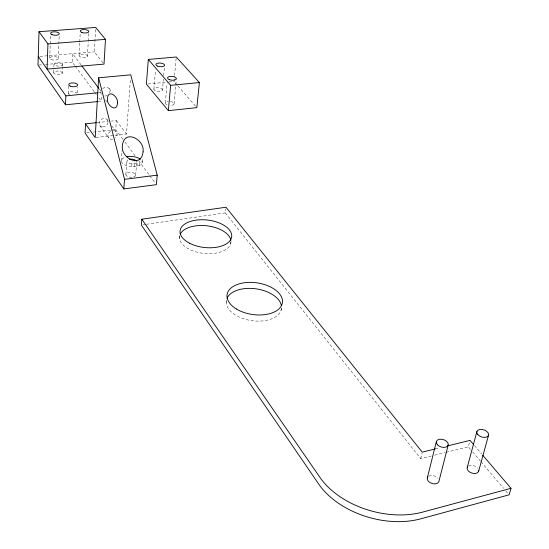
<?xml version="1.0" encoding="UTF-8"?>
<svg xmlns="http://www.w3.org/2000/svg" width="549" height="549" viewBox="0 0 549 549"><rect width="100%" height="100%" fill="white"/><g stroke="black" fill="none" stroke-linecap="round" stroke-linejoin="round"><path stroke-width="0.41" stroke-dasharray="2.75 2.06" d="M49.739 58.221L50.563 35.095M53.692 72.564L53.871 67.85M53.898 67.067L54.015 63.924M58.311 58.469L59.217 35.369M62.277 73.264A4.31 1.832 3.2 0 0 56.142 71.171A4.31 1.832 3.2 0 0 55.531 74.314A4.31 1.832 3.2 0 0 62.277 73.264L62.531 66.985M62.565 66.203L62.627 64.631A4.33 1.819 3.2 0 0 56.472 62.552A4.33 1.819 3.2 0 0 55.861 65.667A4.33 1.819 3.2 0 0 62.627 64.631M68.371 93.529L68.728 85.514M74.774 65.619L72.221 62.195L72.605 53.692L81.334 65.228M77.251 92.939L77.519 87.339M79.111 55.394L79.729 42.664M79.77 41.813L80.175 33.324M87.483 56.362A4.241 1.757 3.8 0 0 81.726 54.159A4.241 1.757 3.8 0 0 80.676 57.117A4.241 1.757 3.8 0 0 87.483 56.362L88.231 41.937M88.279 41.093L88.67 33.455M102.992 62.819L94.339 51.88L95.684 27.45M98.01 101.538L101.345 101.208L101.723 94.778M122.88 139.247L115.777 129.619L116.381 120.54L111.378 121.075M121.315 160.884L122.056 150.344M96.027 137.476L126.483 134.052L130.367 79.907M125.879 174.5L126.846 161.228M141.868 160.836A10.479 5.092 4.4 0 1 139.165 165.613L134.443 166.656L131.719 166.663L132.131 161.2M134.443 166.656L134.828 161.667M135.678 175.09L136.708 161.838A4.941 2.402 4.4 0 1 129.866 163.643A4.941 2.402 4.4 0 1 128.322 159.622M136.989 166.299L137.38 161.262M139.165 165.613L139.542 160.802M142.225 162.175L142.541 158.201M153.912 89.164L155.463 70.361M162.456 90.146A4.31 1.873 5.2 0 0 156.383 87.819A4.31 1.873 5.2 0 0 155.703 91.017A4.31 1.873 5.2 0 0 162.456 90.146L163.417 79.042M163.712 75.625L164.453 67.088M165.386 102.8L167.088 83.551M177.361 85.294L174.026 81.465L174.486 76.407M174.561 75.563L176.256 57M174.047 104.015L176.202 80.586M179.475 238.335L179.983 233.339M431.37 455.979L420.692 458.635L225.296 212.902L225.783 208.853M230.628 243.941L230.944 241.45M226.222 302.417L226.511 300.138M280.985 310.61L281.342 308.339M420.692 458.635L422.071 452.959M470.52 449.391L468.318 446.79L470.019 440.38M434.65 455.162L445.328 452.506M446.145 452.307L468.318 446.79M435.439 448.904L439.557 447.888M143.042 224.767L145.588 224.404M146.439 224.28L225.296 212.902M86.721 132.824L90.036 132.46M93.357 132.089L110.795 130.168M111.625 130.072L115.777 129.619M97.214 122.599L108.05 121.432M98.518 92.692L101.03 92.452M148.052 83.956L168.159 82.027M168.996 81.952L174.026 81.465M38.828 65.07L42.17 64.782M45.505 64.494L72.221 62.195M39.926 56.41L94.339 51.88M177.917 85.932L195.712 106.369M474.453 445.562L481.651 453.982M472.723 451.985L480.437 461.071M480.986 461.723L503.57 488.336M505.773 490.93L508.525 494.175M109.079 88.506L112.168 92.513M99.3 88.979L100.838 91.01M105.731 100.096L107.206 102.052M116.381 120.54L126.483 134.052M75.288 66.299L94.188 91.621M94.703 92.307L96.748 95.046M98.786 97.784L101.345 101.208M124.911 141.999L135.061 155.765M138.616 160.583L149.273 175.028M149.781 175.714L155.36 183.284M107.247 119.682L108.242 121.041M111.742 125.79L116.23 131.89M99.849 125.721L108.716 138.032M170.334 101.517A4.385 1.949 5.4 0 1 174.088 103.768A4.385 1.949 5.4 0 1 170.238 105.394M167.006 104.742A4.385 1.949 5.4 0 1 168.09 101.469M281.527 308.14A27.862 16.051 8.2 0 1 251.367 320.602A27.862 16.051 8.2 0 1 226.469 299.905M468.551 465.984A6.005 3.795 18.7 0 1 477.733 468.16M428.652 476.257A6.053 3.939 17.8 0 1 437.958 478.248M230.992 241.793A25.892 13.883 6.4 0 1 203.123 253.309A25.892 13.883 6.4 0 1 179.729 235.439M131.719 166.663A10.479 5.092 4.4 0 1 121.775 162.47A10.479 5.092 4.4 0 1 125.865 157.007M132.028 177.231A4.914 2.429 4.4 0 1 125.961 174.088A4.914 2.429 4.4 0 1 133.613 172.976A4.914 2.429 4.4 0 1 133.215 177.059M102.636 88.684A4.845 4.097 -36.6 0 1 108.228 87.833A4.845 4.097 -36.6 0 1 109.676 92.699M107.199 95.409A4.845 4.097 -36.6 0 1 104.845 96.061M101.194 93.996A4.845 4.097 -36.6 0 1 100.879 91.82M113.266 130.648A4.859 4.008 -35.2 0 1 116.951 133.277A4.859 4.008 -35.2 0 1 115.112 137.977M112.881 139.11A4.859 4.008 -35.2 0 1 107.988 136.639A4.859 4.008 -35.2 0 1 110.891 131.238M69.826 94.95A4.433 1.949 3.3 0 1 70.375 91.889A4.433 1.949 3.3 0 1 76.997 93.227M102.773 126.956A4.783 3.98 -35.1 0 0 107.796 120.56A4.783 3.98 -35.1 0 0 100.062 120.567A4.783 3.98 -35.1 0 0 102.773 126.956M51.132 59.532A4.296 1.784 3.2 0 0 58.215 58.928A4.296 1.784 3.2 0 0 52.738 56.588A4.296 1.784 3.2 0 0 51.132 59.532"/><path stroke-width="0.82" d="M39.006 31.705L47.935 43.927L47.07 69.105L104.008 64.109L105.483 39.363L95.684 27.45L39.006 31.705L37.991 65.146L65.496 104.797L97.173 101.627M65.496 104.797L65.88 95.869L38.252 56.554M85.541 123.848L85.061 133.009L123.834 188.925L156.376 184.663L157.206 175.158L130.731 74.836L98.621 77.793L95.183 137.573L85.541 123.848L96.377 122.688M123.834 188.925L124.527 179.338L98.621 77.793M148.326 59.443L146.377 84.121L168.365 110.658L196.823 107.645L199.397 82.549L176.256 57L148.326 59.443L170.636 85.349L168.365 110.658M435.439 448.904L422.27 452.15L225.982 207.234L141.82 219.209L141.347 225.015L318.66 484.012A73.916 48.744 15.7 0 0 420.754 518.819L509.074 494.827L511.009 488.301L482.763 455.272M427.328 477.904L436.373 441.526M448.197 445.054L438.905 481.446A6.053 3.939 17.8 0 1 431.288 483.216A6.053 3.939 17.8 0 1 427.808 476.992M467.22 467.542L476.896 431.528M478.625 471.275L488.548 435.247M511.009 488.301L422.421 512.155A74.177 48.587 15.5 0 1 319.923 477.362L141.82 219.209M447.792 445.857L470.019 440.38L473.348 444.265M124.527 179.338L157.206 175.158M170.636 85.349L199.397 82.549M65.88 95.869L97.681 92.774M47.935 43.927L105.483 39.363M81.849 65.907L98.786 88.3M478.714 470.267A6.005 3.795 18.7 0 1 471.804 473.046A6.005 3.795 18.7 0 1 467.707 466.671M227.012 298.299A27.862 16.051 8.2 0 1 255.807 288.801A27.862 16.051 8.2 0 1 281.411 305.745M180.271 234.066A25.892 13.883 6.4 0 1 207.302 225.852A25.892 13.883 6.4 0 1 230.882 240.332M126.634 156.822A10.479 5.092 4.4 0 1 140.338 159.148M129.344 159.299A4.941 2.402 4.4 0 1 136.543 161.2M117.438 102.814C117.287 113.341 106.451 105.435 107.467 98.978C107.652 88.499 118.433 96.391 117.438 102.814M143.049 151.84C141.436 168.824 120.286 158.057 122.4 145.478C124.122 128.638 145.066 139.364 143.049 151.84M157.776 66.189A4.358 1.825 5.3 0 0 164.597 65.379A4.358 1.825 5.3 0 0 158.455 63.087A4.358 1.825 5.3 0 0 157.776 66.189M169.264 79.598A4.44 1.894 5.5 0 0 176.359 78.912A4.44 1.894 5.5 0 0 170.314 76.414A4.44 1.894 5.5 0 0 169.264 79.598M437.361 444.697A6.169 3.864 17 0 0 447.723 445.96A6.169 3.864 17 0 0 441.753 439.255A6.169 3.864 17 0 0 437.361 444.697M189.391 243.132A25.968 13.814 6.4 0 0 231.362 238.136A25.968 13.814 6.4 0 0 196.865 220.039A25.968 13.814 6.4 0 0 189.391 243.132M477.829 434.616A6.114 3.719 17.9 0 0 488.068 436.105A6.114 3.719 17.9 0 0 482.255 429.483A6.114 3.719 17.9 0 0 477.829 434.616M236.31 308.936A27.951 15.983 8.2 0 0 281.925 304.551A27.951 15.983 8.2 0 0 245.979 282.563A27.951 15.983 8.2 0 0 236.31 308.936M70.238 86.131A4.454 1.928 3.4 0 0 77.553 85.431A4.454 1.928 3.4 0 0 71.809 82.926A4.454 1.928 3.4 0 0 70.238 86.131M81.89 32.466A4.282 1.702 3.9 0 0 88.76 31.76A4.282 1.702 3.9 0 0 82.933 29.598A4.282 1.702 3.9 0 0 81.89 32.466M52.025 34.662A4.337 1.729 3.3 0 0 59.182 34.107A4.337 1.729 3.3 0 0 53.644 31.808A4.337 1.729 3.3 0 0 52.025 34.662"/></g></svg>
